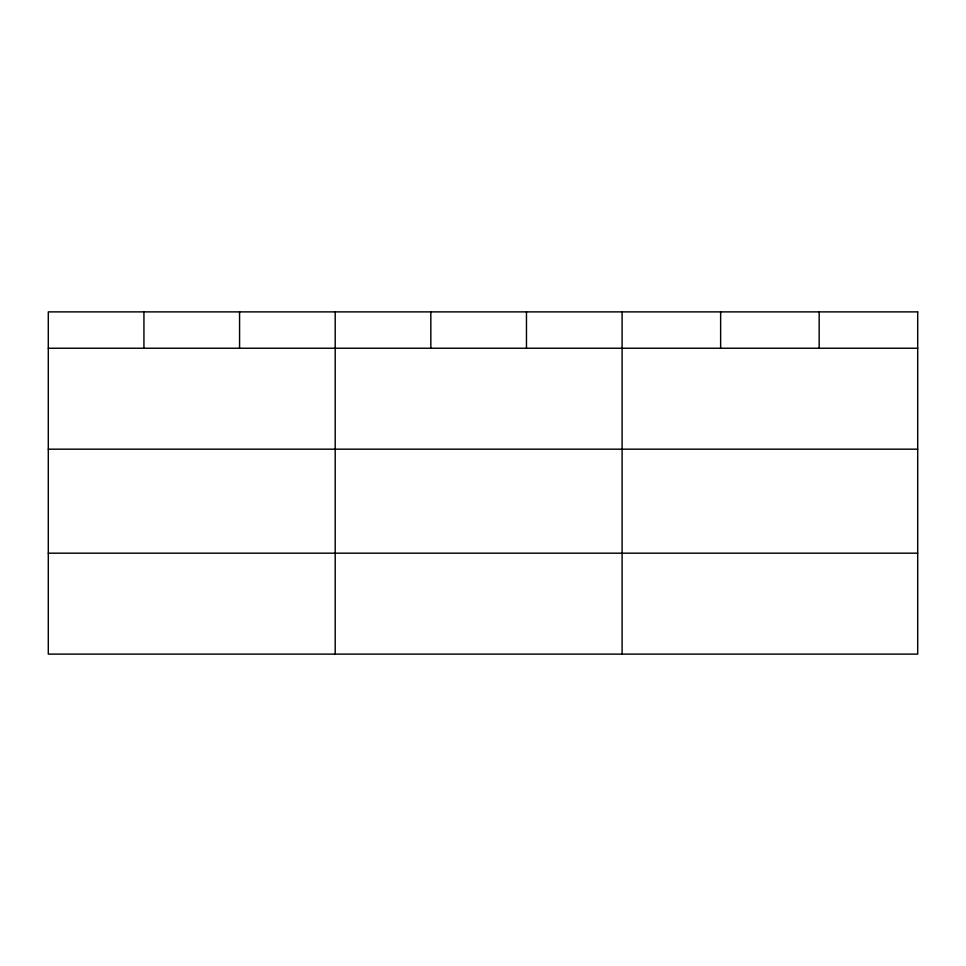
<?xml version="1.0" encoding="UTF-8"?>
<svg xmlns="http://www.w3.org/2000/svg" width="966" height="966" viewBox="0 0 966 966"><rect width="100%" height="100%" fill="white"/><g stroke="black" fill="none" stroke-linecap="round" stroke-linejoin="round"><path stroke-width="1.45" d="M48.3 348.243L917.7 348.243M48.3 449.178L917.7 449.178M48.3 553.18L917.7 553.18M819.168 311.885L819.168 348.243M720.636 311.885L720.636 348.243M622.104 311.885L622.104 654.115M526.47 311.885L526.47 348.243M430.836 311.885L430.836 348.243M335.202 311.885L335.202 654.115M239.568 311.885L239.568 348.243M143.934 311.885L143.934 348.243M917.7 311.885L48.3 311.885L48.3 654.115L917.7 654.115L917.7 311.885"/></g></svg>
